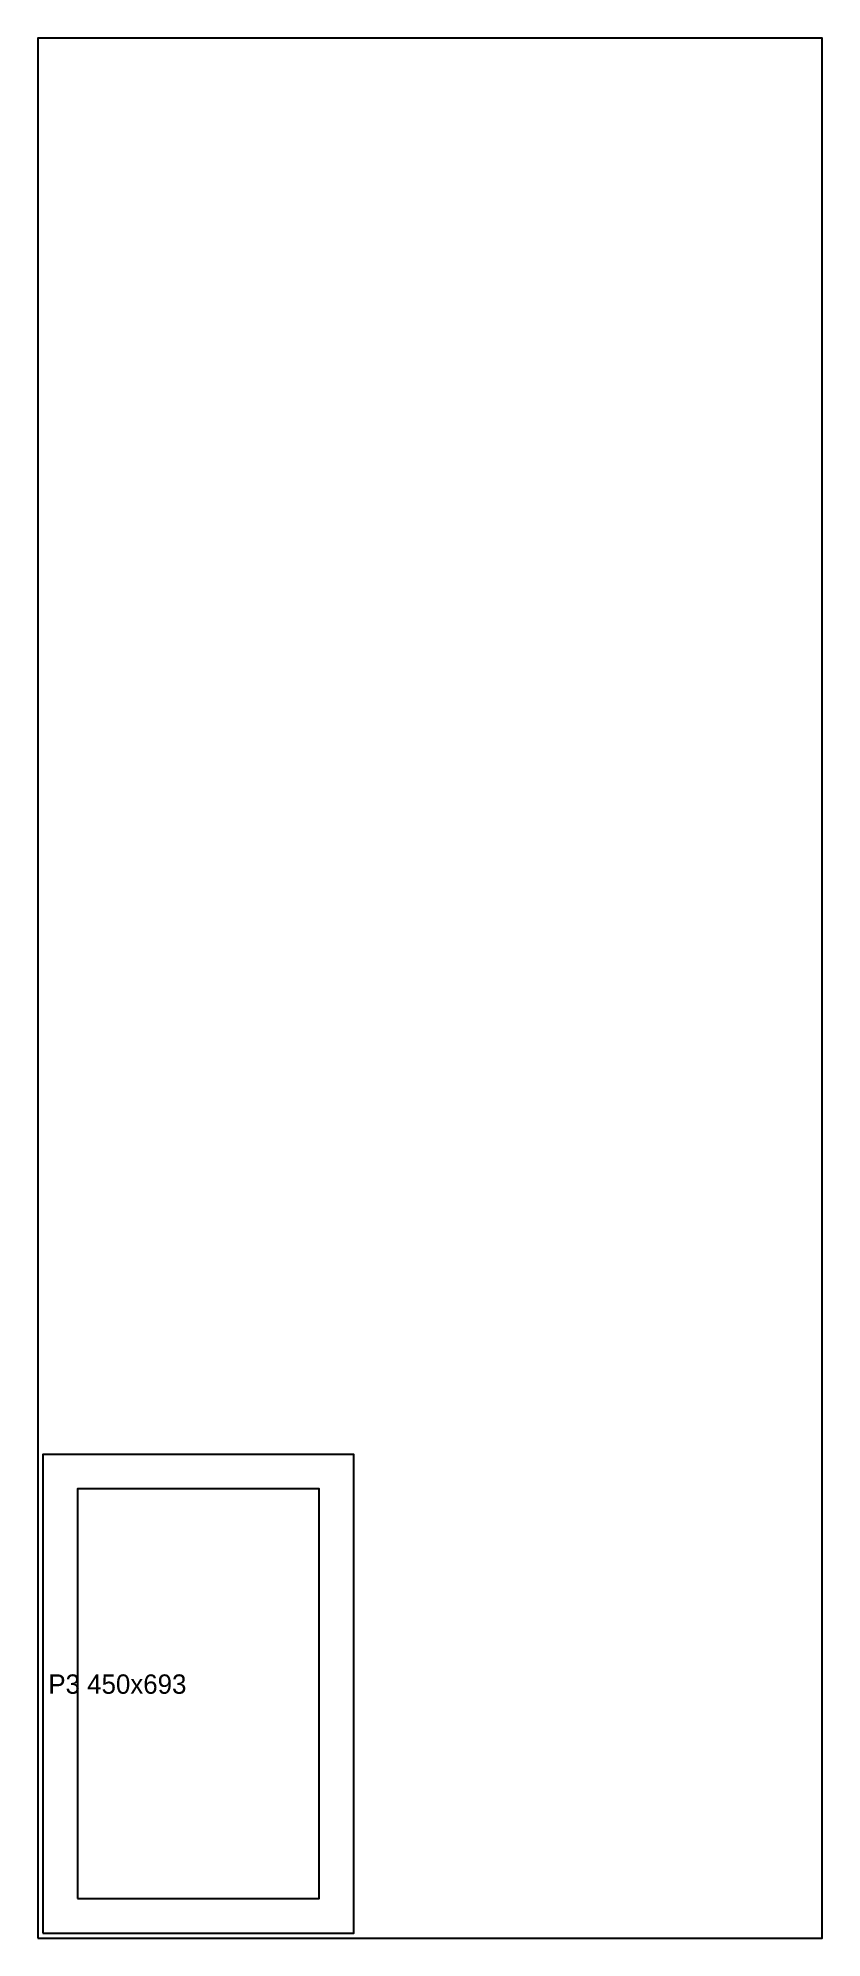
# Model space of a CAD drawing. Header units: millimetres. Extents: x 0 to 1135, y 0 to 2750.
import ezdxf

# ---------------------------------------------------------------- set-up
doc = ezdxf.new("R2010")
doc.units = ezdxf.units.MM
for name, color, linetype in [('CHAPA', 5, 'CONTINUOUS'), ('OFFSET', 6, 'CONTINUOUS'), ('PECAS', 7, 'CONTINUOUS'), ('TEXTO', 3, 'CONTINUOUS')]:
    doc.layers.add(name, color=color, linetype=linetype)

msp = doc.modelspace()

# ---------------------------------------------------------------- linework, layer by layer
at = {"layer": 'CHAPA'}
msp.add_lwpolyline([(0, 0), (1135, 0), (1135, 2750), (0, 2750)], close=True, dxfattribs=at)
at = {"layer": 'OFFSET'}
msp.add_lwpolyline([(57, 57), (407, 57), (407, 650), (57, 650)], close=True, dxfattribs=at)
at = {"layer": 'PECAS'}
msp.add_lwpolyline([(7, 7), (457, 7), (457, 700), (7, 700)], close=True, dxfattribs=at)

# ---------------------------------------------------------------- texts
at = {"layer": 'TEXTO'}
msp.add_text('P3 450x693', height=28, dxfattribs=at).set_placement((15, 353.5))

doc.saveas('drawing.dxf')
